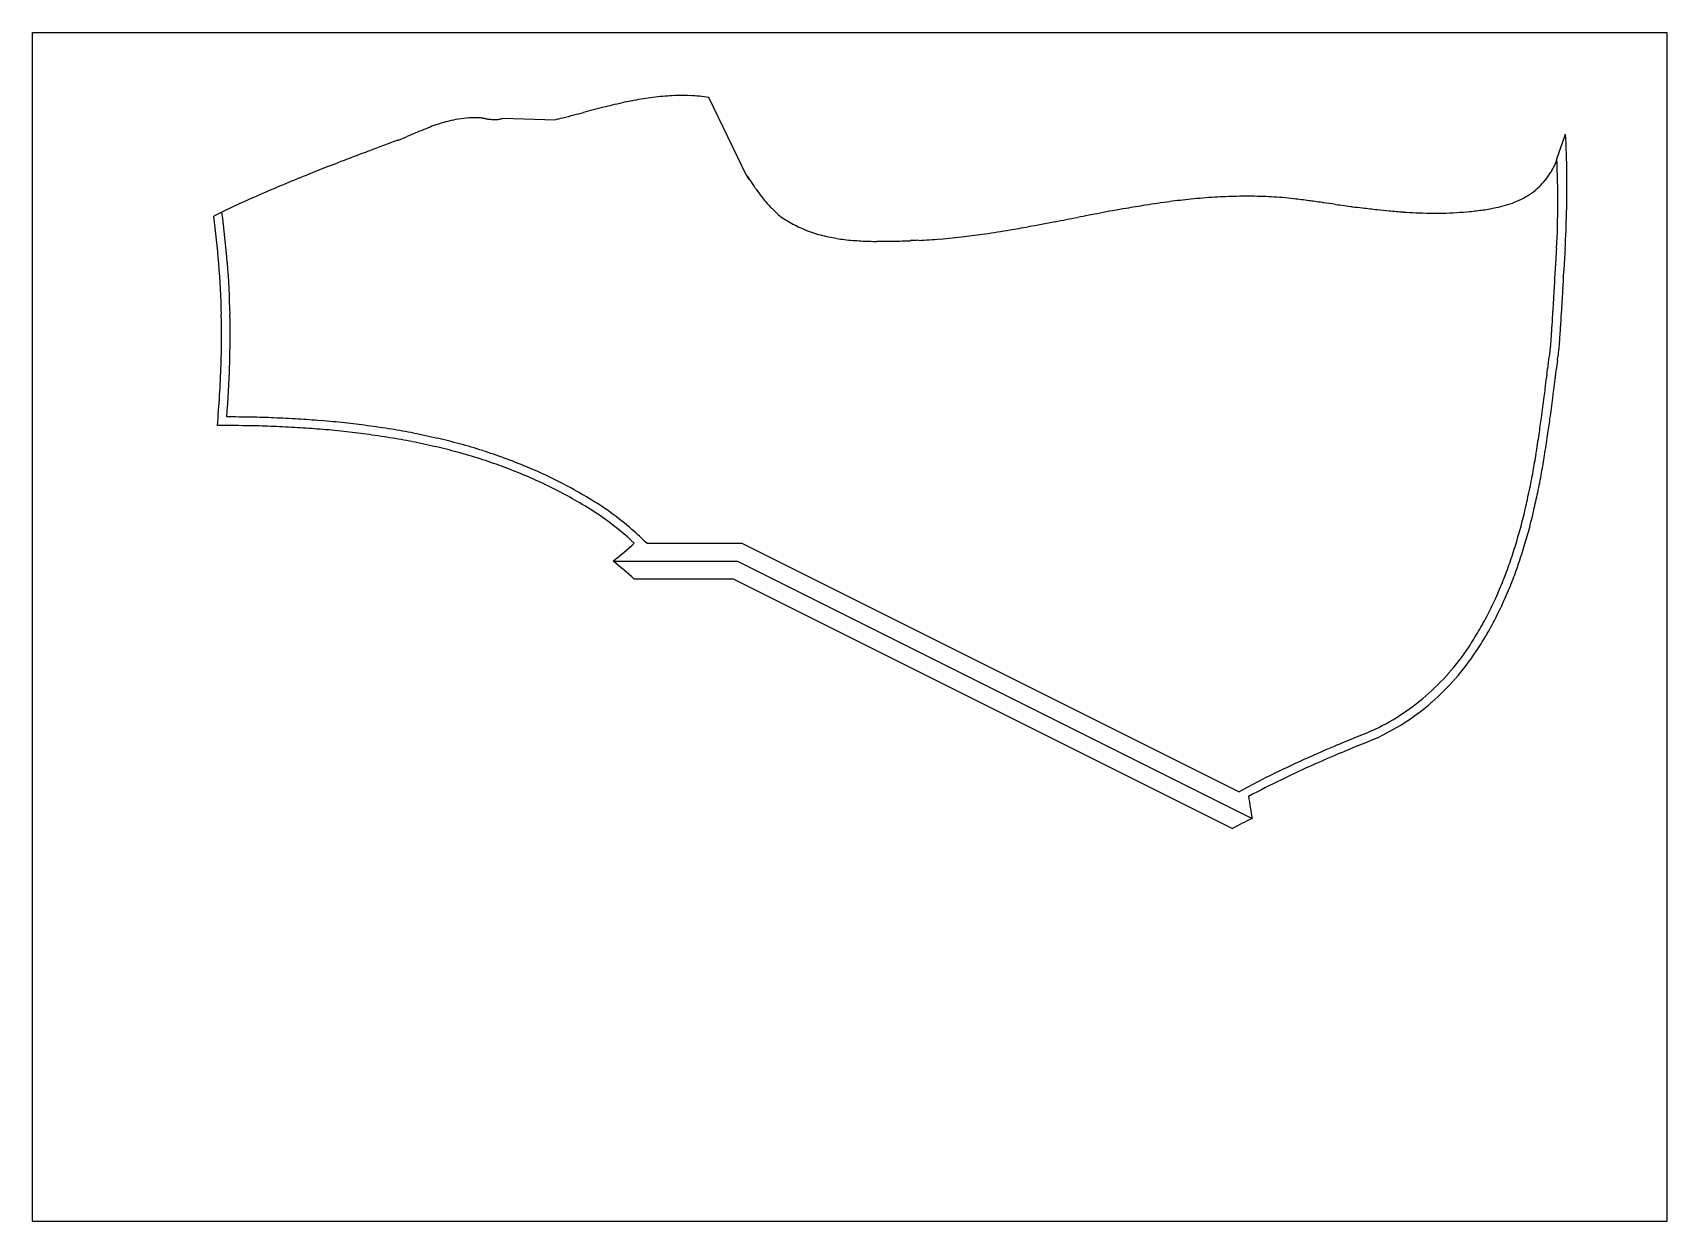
# Model space of a CAD drawing. Extents: x -48 to 1052, y -3204 to -2404.
import ezdxf

# ---------------------------------------------------------------- set-up
doc = ezdxf.new("R2010")
doc.units = 0
doc.layers.add('CUT', color=4, linetype='Continuous', lineweight=25, true_color=0x00ffff)

msp = doc.modelspace()

# ---------------------------------------------------------------- linework, layer by layer
at = {"layer": 'CUT'}
for p, q in [((-47.7, -3204.4), (-47.7, -2404.4)), ((-47.7, -2404.4), (1052.3, -2404.4)), ((1052.3, -3204.4), (1052.3, -2404.4)), ((433, -2500.9), (407.3, -2448.1)), ((268.8, -2461.9), (303.9, -2463)), ((978, -2489.4), (983.8, -2472.7)), ((433, -2500.9), (433, -2500.9)), ((971.9, -2630.6), (972.6, -2624.3)), ((978.4, -2625.1), (977.6, -2631.3)), ((365.6, -2748), (429.5, -2748)), ((429.5, -2748), (764.2, -2915.3)), ((343, -2760.1), (426.6, -2760.1)), ((426.6, -2760.1), (773, -2933.2)), ((357.2, -2772.1), (423.8, -2772.1)), ((423.8, -2772.1), (759.7, -2940.1)), ((-47.7, -3204.4), (1052.3, -3204.4))]:
    msp.add_line(p, q, dxfattribs=at)
for centre, radius, start, end in [((432.1, -2832.2), 389.5, 102.3054, 103.3508), ((409.4, -2728), 282.9, 101.0787, 102.3054), ((402.9, -2695.2), 249.4, 99.483, 101.0787), ((394.8, -2646.3), 199.8, 97.7003, 99.483), ((392.4, -2628.6), 182, 95.5436, 97.7003), ((389.7, -2601.2), 154.5, 93.2026, 95.5436), ((388.8, -2585.5), 138.8, 87.5162, 93.2026), ((389.9, -2562), 115.3, 81.2762, 87.5162), ((252.1, -2541.9), 80.4, 100.8086, 105.2717), ((250.2, -2531.9), 70.2, 94.8868, 100.8086), ((249.1, -2519.6), 57.9, 88.3663, 94.8868), ((251.1, -2484), 22.3, 86.0575, 90.7957), ((249.3, -2510.4), 48.8, 82.8566, 86.0575), ((239.3, -2589.9), 128.8, 81.8414, 82.8566), ((267.9, -2390.5), 72.6, 261.8414, 263.6417), ((264, -2425.4), 37.5, 263.6417, 267.6948), ((263.3, -2443.4), 19.4, 267.6948, 273.3254), ((263.5, -2446.8), 16.1, 273.3254, 281.9211), ((264.2, -2450), 12.8, 281.9211, 291.5746), ((172.3, -1926.9), 552, 283.7897, 284.3374), ((3.9, -1268.1), 1232, 284.3374, 284.7041), ((-646.2, 1209.4), 3793.4, 284.7041, 284.8035), ((707.1, -3911.3), 1503.1, 104.5526, 104.8035), ((541.1, -3271.9), 842.5, 104.0396, 104.5526), ((450.1, -2907.9), 467.3, 103.3508, 104.0396), ((59, -2131.6), 372.2, 291.9182, 292.9837), ((600.8, -3408.9), 1015.3, 112.5931, 112.9837), ((336.4, -2773.5), 327, 111.1386, 112.5931), ((271, -2604.3), 145.7, 108.9594, 111.1386), ((261.9, -2577.9), 117.8, 105.2717, 108.9594), ((370.5, -2507.1), 614.3, 358.2929, 3.2143), ((1122, -5001.6), 2688.5, 110.535, 110.7831), ((3047.7, -10142.6), 8178.3, 110.39271, 110.53497), ((677, -3846), 1450.2, 111.2429, 111.8088), ((947.2, -4541.1), 2195.9, 110.7831, 111.2429), ((937.8, -2476.8), 42.2, 329.4002, 342.6231), ((406.2, -2518.2), 572.5, 356.8453, 2.8813), ((494.5, -3400.2), 968.4, 112.5872, 113.4718), ((603.1, -3661.2), 1251.1, 111.8088, 112.5872), ((1238.4, -1956.2), 972.2, 214.0692, 214.3879), ((-322.1, -3017.9), 915.1, 34.2286, 34.3979), ((810.3, -2249.2), 453.5, 214.3879, 214.7863), ((628.2, -2375.7), 231.8, 214.7863, 215.3435), ((935.1, -2474.9), 45.4, 312.902, 320.8472), ((936.5, -2476.1), 43.6, 320.8472, 329.4002), ((395.5, -3179.3), 726.4, 114.5686, 115.7707), ((456.4, -3312.4), 872.7, 113.4718, 114.5686), ((577.3, -2411.8), 169.3, 215.3435, 217.425), ((520, -2455.6), 97.3, 217.425, 220.1714), ((507.4, -2466.3), 80.7, 220.1714, 224.3157), ((804.3, -3177.6), 665.1, 97.4945, 98.9301), ((780.6, -2997.8), 483.8, 95.8114, 97.4945), ((775, -2942.3), 428, 93.637, 95.8114), ((769.9, -2861.8), 347.3, 91.2231, 93.637), ((769.3, -2834), 319.5, 88.3612, 91.2231), ((770.4, -2793.5), 279, 85.2985, 88.3612), ((733.3, -3090.4), 578.1, 83.2637, 84.0465), ((688.2, -3472.4), 962.8, 82.657, 83.2637), ((647.1, -3791.2), 1284.2, 82.4835, 82.657), ((520.6, -4750.4), 2251.7, 82.3525, 82.4835), ((685.9, -3519.3), 1009.5, 82.3058, 82.3525), ((-12687.2, -102503.7), 100893.2, 82.301108, 82.305782), ((927, -2462.6), 60.3, 285.9408, 292.0147), ((927.8, -2464.6), 58.2, 292.0147, 298.5236), ((930.3, -2469.2), 53, 298.5236, 305.3435), ((931.9, -2471.5), 50.2, 305.3435, 312.902), ((395.5, -3179.3), 726.4, 115.7707, 116.2529), ((-522.3, -2606.2), 601.6, 4.4369, 7.476), ((-522.3, -2606.2), 607.4, 4.4369, 7.6593), ((491.6, -2481.7), 58.6, 224.3157, 229.1789), ((487.3, -2486.7), 52.1, 229.1789, 235.372), ((482.8, -2493.1), 44.2, 235.372, 242.0926), ((-522.3, 3580.9), 6222.1, 280.76905, 280.91121), ((1151.6, -5102.5), 2621.1, 100.5737, 100.9112), ((936.8, -3951.9), 1450.7, 99.8737, 100.5737), ((825, -3309.4), 798.5, 98.9301, 99.8737), ((1190.5, 152.3), 2696.6, 262.3011, 262.5427), ((962.7, -1587.6), 941.9, 262.5427, 262.9516), ((941.2, -1761.7), 766.4, 262.9516, 263.6972), ((912.8, -2018.7), 507.9, 263.6972, 264.6132), ((906.2, -2088.8), 437.4, 264.6132, 265.8753), ((899, -2188.9), 337.1, 265.8753, 267.3129), ((897.4, -2223), 302.9, 267.3129, 269.1051), ((896.6, -2275.1), 250.8, 269.1051, 271.0746), ((896.9, -2294.4), 231.5, 271.0746, 273.3917), ((898.7, -2324.4), 201.4, 273.3917, 275.8757), ((899.9, -2335.7), 190.1, 275.8757, 278.6662), ((902.4, -2352.6), 173.1, 278.6662, 281.5912), ((926.3, -2460.3), 62.7, 279.9823, 285.9408), ((406.2, -2518.2), 578.3, 356.8453, 359.2858), ((501.8, -2462.5), 80.2, 240.3301, 247.9232), ((506.9, -2450), 93.8, 247.9232, 254.9445), ((509.4, -2440.9), 103.2, 254.9445, 257.9068), ((514.5, -1999.7), 545.7, 276.8199, 278.2941), ((480.1, -1763.3), 784.7, 278.2941, 279.5236), ((451.1, -1590.7), 959.7, 279.5236, 280.2669), ((247.5, -466.2), 2102.4, 280.2669, 280.7691), ((512.7, -2425.4), 119, 257.9068, 260.6646), ((514.3, -2415.6), 129, 260.6646, 263.0115), ((517.4, -2390.3), 154.5, 263.0115, 265.1559), ((518.8, -2374.2), 170.6, 265.1559, 266.9081), ((521.1, -2330.6), 214.3, 266.9081, 268.4714), ((521.9, -2301.6), 243.3, 268.4714, 269.6709), ((522.4, -2210.6), 334.2, 269.6709, 270.6943), ((521.6, -2145), 399.8, 270.6943, 271.3722), ((514, -1828.4), 716.6, 271.3722, 271.8785), ((495.6, -1266.9), 1278.4, 271.8785, 272.1265), ((648.3, -5379.7), 2837.3, 92.0148, 92.1265), ((531.1, -2166.2), 378.4, 272.6543, 274.8574), ((522.7, -2068.2), 476.8, 274.8574, 276.8199), ((-429.9, -2472.1), 1410, 356.2507, 356.8453), ((-429.9, -2472.1), 1415.8, 356.2507, 356.8453), ((-549.4, -2608.3), 628.9, 1.2845, 4.4369), ((-549.4, -2608.3), 634.7, 1.2845, 4.4369), ((5127.9, -2848.6), 4160.7, 176.1643, 176.2468), ((-2986.1, -2304.6), 3971.6, 356.1643, 356.2507), ((5127.9, -2848.6), 4154.9, 176.1643, 176.2468), ((-2986.1, -2304.6), 3977.4, 356.1643, 356.2507), ((1940, -2642.9), 966.1, 176.4566, 176.7518), ((2883.5, -2701.4), 1911.4, 176.2468, 176.4566), ((1940, -2642.9), 960.3, 176.4566, 176.7572), ((2883.5, -2701.4), 1905.6, 176.2468, 176.4566), ((-562.8, -2608.6), 642.2, 358.2594, 1.2845), ((-562.8, -2608.6), 648, 358.2594, 1.2845), ((1296.1, -2612.4), 321.6, 176.3499, 177.3002), ((1130.9, -2601.8), 156, 174.9855, 176.3499), ((1296.1, -2612.4), 315.8, 176.3499, 177.3002), ((1130.9, -2601.8), 150.2, 174.9517, 176.3499), ((704.6, -2592.8), 270.2, 356.0308, 357.141), ((446.9, -2579.9), 528.3, 357.141, 357.6318), ((1755.8, -2634.1), 781.8, 177.3002, 177.6318), ((704.6, -2592.8), 276, 356.0308, 357.141), ((446.9, -2579.9), 534.1, 357.141, 357.6318), ((1755.8, -2634.1), 776, 177.3002, 177.6318), ((855.3, -2603.9), 119.1, 352.1569, 354.5062), ((831.2, -2601.6), 143.3, 354.5062, 356.0308), ((855.3, -2603.9), 124.9, 352.1569, 354.5062), ((831.2, -2601.6), 149.1, 354.5062, 356.0308), ((-587.3, -2607.8), 666.7, 354.7497, 358.2594), ((-587.3, -2607.8), 672.5, 355.29, 358.2594), ((887.4, -2608.3), 86.8, 349.4047, 352.1569), ((887.4, -2608.3), 92.5, 349.5219, 352.1569), ((-2672.6, -2191.6), 3670.8, 352.9211, 353.0334), ((-4023.9, -2026.5), 5032.2, 353.0334, 353.0632), ((-9188.9, -1398.1), 10235.2, 353.06321, 353.08412), ((-2672.6, -2191.6), 3676.6, 352.9211, 353.0334), ((-4023.9, -2026.5), 5038, 353.0334, 353.0632), ((-9188.9, -1398.1), 10241, 353.06321, 353.08412), ((-641.7, -2445.2), 1624.1, 352.2723, 352.7739), ((-1151.1, -2380.6), 2137.6, 352.7739, 352.9211), ((-641.7, -2445.2), 1629.9, 352.2723, 352.7739), ((-1151.1, -2380.6), 2143.4, 352.7739, 352.9211), ((77.8, -3687.9), 1019.1, 88.7922, 90.0674), ((77.8, -3687.9), 1024.9, 88.7922, 89.7134), ((81.2, -3529.7), 860.9, 87.7905, 88.7922), ((81.2, -3529.7), 866.7, 87.7905, 88.7922), ((83.6, -3466.9), 798, 86.6234, 87.7905), ((83.6, -3466.9), 803.8, 86.6234, 87.7905), ((89.8, -3361.3), 692.2, 85.3709, 86.6234), ((89.8, -3361.3), 698, 85.3709, 86.6234), ((93.4, -3317), 647.8, 83.9411, 85.3709), ((93.4, -3317), 653.6, 83.9411, 85.3709), ((101.5, -3240.6), 570.9, 82.419, 83.9411), ((101.5, -3240.6), 576.7, 82.419, 83.9411), ((105.9, -3207.7), 543.5, 80.7047, 82.419), ((115.3, -3150.2), 485.3, 78.8904, 80.7047), ((-23.2, -2529.1), 999.9, 351.633, 352.2723), ((-23.2, -2529.1), 1005.7, 351.633, 352.2723), ((105.9, -3207.7), 537.7, 80.7047, 82.419), ((115.3, -3150.2), 479.5, 78.8904, 80.7047), ((120.2, -3125.3), 454.1, 76.8701, 78.8904), ((120.2, -3125.3), 459.8, 76.8701, 78.8904), ((130.3, -3081.8), 409.5, 74.744, 76.8701), ((130.3, -3081.8), 415.3, 74.744, 76.8701), ((135.5, -3063.1), 395.9, 72.4049, 74.744), ((125.5, -2551), 849.6, 350.7163, 351.633), ((125.5, -2551), 855.4, 350.7163, 351.633), ((135.5, -3063.1), 390.1, 72.4049, 74.744), ((145.6, -3031.1), 356.5, 69.9596, 72.4049), ((145.6, -3031.1), 362.3, 69.9596, 72.4049), ((150.5, -3017.6), 347.9, 67.3091, 69.9596), ((334, -2585), 638.4, 349.6589, 350.7163), ((334, -2585), 644.2, 349.6589, 350.7163), ((150.5, -3017.6), 342.1, 67.3091, 69.9596), ((159.8, -2995.4), 318.1, 64.5618, 67.3091), ((159.8, -2995.4), 323.9, 64.5618, 67.3091), ((164, -2986.6), 314.1, 61.6412, 64.5618), ((403, -2597.6), 568.3, 348.313, 349.6589), ((403, -2597.6), 574.1, 348.313, 349.6589), ((164, -2986.6), 308.3, 61.6412, 64.5618), ((171.3, -2973.1), 293, 58.6348, 61.6412), ((171.3, -2973.1), 298.8, 58.6467, 61.6412), ((507.8, -2619.3), 461.2, 346.8191, 348.313), ((507.8, -2619.3), 467, 346.8191, 348.313), ((237.8, -2871.1), 171.3, 54.2501, 59.8643), ((237.8, -2871.1), 177.1, 54.2501, 59.8441), ((224.6, -2889.4), 199.6, 48.9818, 54.2501), ((546.9, -2628.5), 421.1, 345.0212, 346.8191), ((546.9, -2628.5), 426.9, 345.0212, 346.8191), ((224.6, -2889.4), 193.8, 46.8506, 54.2501), ((213.9, -2901.7), 215.9, 45.3865, 48.9818), ((609.1, -2645.1), 356.7, 343.068, 345.0212), ((609.1, -2645.1), 362.5, 343.068, 345.0212), ((224.6, -2606.6), 193.8, 307.6345, 313.1494), ((633.4, -2652.5), 331.3, 340.8011, 343.068), ((224.6, -2913.6), 193.8, 46.8506, 52.3655), ((633.4, -2652.5), 337.1, 340.8011, 343.068), ((672.4, -2666.1), 290, 338.3782, 340.8011), ((672.4, -2666.1), 295.8, 338.3782, 340.8011), ((687.7, -2672.2), 273.5, 335.6533, 338.3782), ((687.7, -2672.2), 279.3, 335.6533, 338.3782), ((711.7, -2683), 247.2, 332.7869, 335.6533), ((711.7, -2683), 253, 332.7869, 335.6533), ((720.7, -2687.6), 237.1, 329.6701, 332.7869), ((720.7, -2687.6), 242.9, 329.6701, 332.7869), ((733.7, -2695.2), 222, 326.4495, 329.6701), ((733.7, -2695.2), 227.8, 326.4495, 329.6701), ((782.1, -2727.2), 164, 318.7366, 326.4193), ((782.1, -2727.2), 169.8, 318.7366, 326.4193), ((784.6, -2729.5), 160.6, 310.973, 318.7366), ((784.6, -2729.5), 166.4, 310.973, 318.7366), ((787.4, -2732.6), 156.4, 302.8281, 310.973), ((787.4, -2732.6), 162.2, 302.8281, 310.973), ((792.8, -2741), 146.4, 294.4087, 302.8281), ((792.8, -2741), 152.2, 294.362, 302.8281), ((1453.1, -4360), 1602.1, 111.9838, 112.8739), ((1453.1, -4360), 1596.3, 111.9795, 112.8739), ((1139.3, -3624), 802, 114.0287, 115.721), ((1200.2, -3760.7), 951.7, 112.8739, 114.0287), ((1200.2, -3760.7), 945.9, 112.8739, 114.0291), ((1048.8, -3436.1), 593.5, 115.721, 118.6529), ((1140.9, -3621.9), 795, 114.1976, 117.7681), ((1351.6, -2830.5), 587.7, 188.6101, 190.0655), ((1038, -3457.7), 587.7, 116.8043, 118.2591)]:
    msp.add_arc(centre, radius, start, end, dxfattribs=at)

doc.saveas('drawing.dxf')
